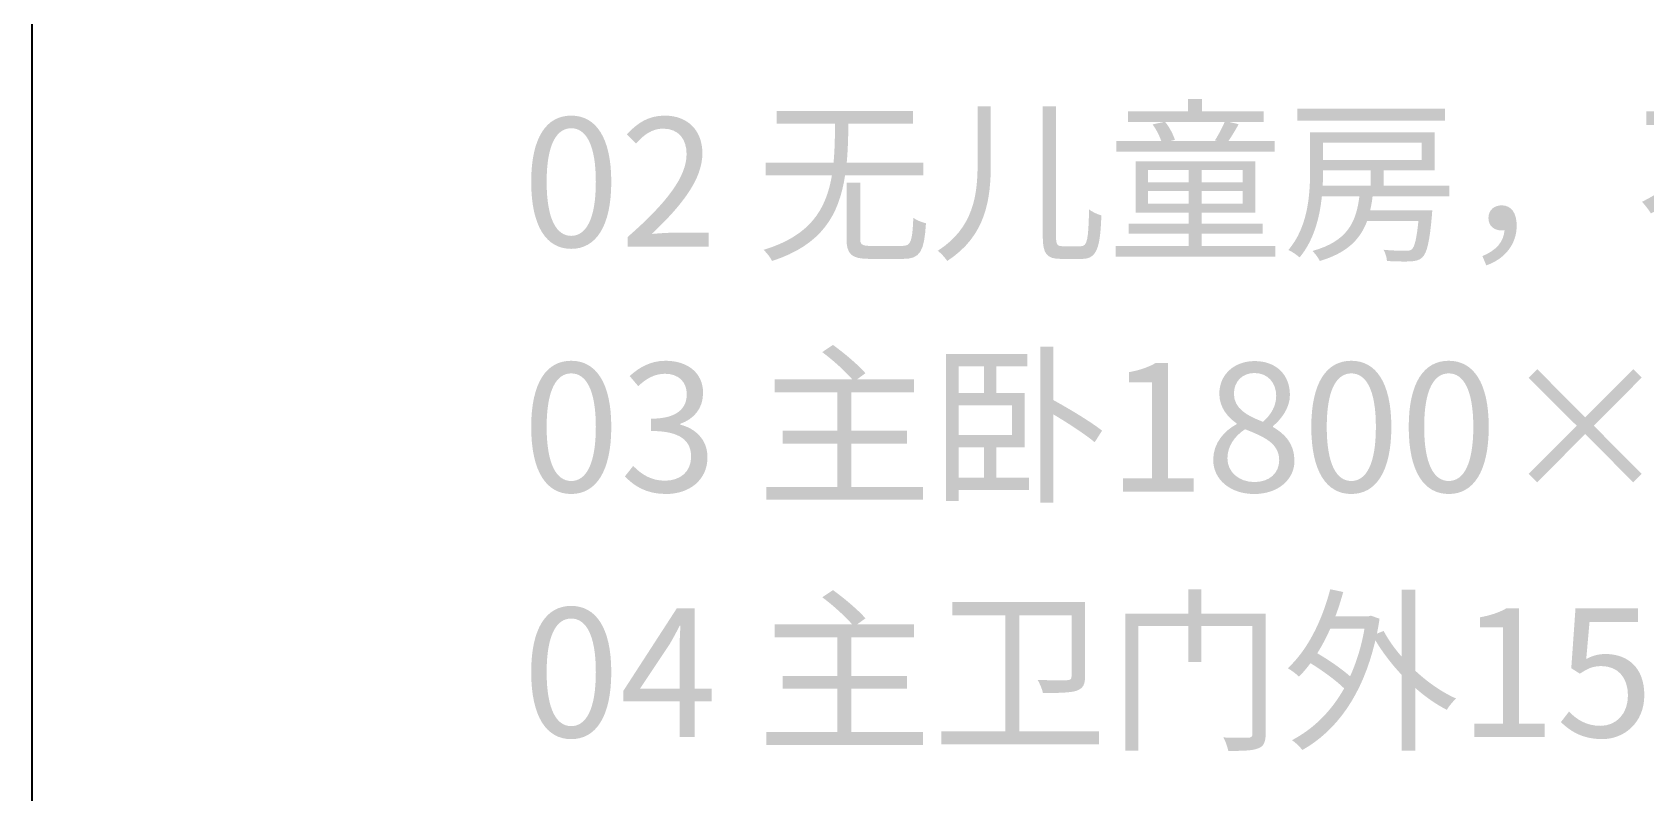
# Model space of a CAD drawing. Header units: millimetres. Extents: x -4600 to 229000, y -4300 to 19460.
# Drawn here: x 57400 to 60033, y 13704 to 14945 of the extents above; entities that cross this region are included whole.
import ezdxf

# ---------------------------------------------------------------- set-up
doc = ezdxf.new("R2010")
doc.units = ezdxf.units.MM
doc.header["$LTSCALE"] = 100
doc.layers.add('A-NOTE', color=7, linetype='Continuous', lineweight=18)
doc.layers.add('A-SHEET', color=7, linetype='Continuous', lineweight=35)

# ---------------------------------------------------------------- blocks, each defined once
blk = doc.blocks.new('A02_SHEET')
at = {"layer": 'A-NOTE'}
h = blk.add_hatch(color=256, dxfattribs=at)
edge = h.paths.add_edge_path()
edge.add_spline(control_points=[(19228.5, 14794.4), (19234.2, 14786.4), (19240, 14775.5), (19242.6, 14767.2)], knot_values=[0, 0, 0, 0, 1, 1, 1, 1], degree=3, periodic=0)
edge.add_line((19242.6, 14767.2), (19169.2, 14767.2))
edge.add_line((19169.2, 14767.2), (19169.2, 14749.7))
edge.add_line((19169.2, 14749.7), (19427.6, 14749.7))
edge.add_line((19427.6, 14749.7), (19427.6, 14767.2))
edge.add_line((19427.6, 14767.2), (19352.3, 14767.2))
edge.add_spline(control_points=[(19352.3, 14767.2), (19357.4, 14774.9), (19363.5, 14784.7), (19368.9, 14794.7)], knot_values=[0, 0, 0, 0, 1, 1, 1, 1], degree=3, periodic=0)
edge.add_line((19368.9, 14794.7), (19354.3, 14798.1))
edge.add_line((19354.3, 14798.1), (19409.6, 14798.1))
edge.add_line((19409.6, 14798.1), (19409.6, 14815.9))
edge.add_line((19409.6, 14815.9), (19309, 14815.9))
edge.add_line((19309, 14815.9), (19309, 14835.7))
edge.add_line((19309, 14835.7), (19286.4, 14835.7))
edge.add_line((19286.4, 14835.7), (19286.4, 14815.9))
edge.add_line((19286.4, 14815.9), (19188.1, 14815.9))
edge.add_line((19188.1, 14815.9), (19188.1, 14798.1))
edge.add_line((19188.1, 14798.1), (19246, 14798.1))
edge.add_line((19246, 14798.1), (19228.5, 14794.4))
edge = h.paths.add_edge_path(flags=0)
edge.add_spline(control_points=[(19346, 14798.1), (19342.3, 14789), (19335.4, 14776.4), (19330.2, 14768.3)], knot_values=[0, 0, 0, 0, 1, 1, 1, 1], degree=3, periodic=0)
edge.add_line((19330.2, 14768.3), (19334.8, 14767.2))
edge.add_line((19334.8, 14767.2), (19256.9, 14767.2))
edge.add_line((19256.9, 14767.2), (19264.9, 14769.2))
edge.add_spline(control_points=[(19264.9, 14769.2), (19262.3, 14777.5), (19256.3, 14789.5), (19249.1, 14798.1)], knot_values=[0, 0, 0, 0, 1, 1, 1, 1], degree=3, periodic=0)
edge.add_line((19249.1, 14798.1), (19346, 14798.1))
h = blk.add_hatch(color=256, dxfattribs=at)
edge = h.paths.add_edge_path()
edge.add_spline(control_points=[(18279.6, 14591.3), (18319.5, 14591.3), (18345, 14627.4), (18345, 14700.7), (18345, 14773.5), (18319.5, 14808.7), (18279.6, 14808.7), (18239.5, 14808.7), (18214.3, 14773.5), (18214.3, 14700.7), (18214.3, 14627.4), (18239.5, 14591.3), (18279.6, 14591.3)], knot_values=[0, 0, 0, 0, 1, 1, 1, 2, 2, 2, 3, 3, 3, 4, 4, 4, 4], degree=3, periodic=0)
edge = h.paths.add_edge_path(flags=0)
edge.add_spline(control_points=[(18279.6, 14612.5), (18255.9, 14612.5), (18239.5, 14639.1), (18239.5, 14700.7), (18239.5, 14762), (18255.9, 14788.1), (18279.6, 14788.1), (18303.4, 14788.1), (18319.8, 14762), (18319.8, 14700.7), (18319.8, 14639.1), (18303.4, 14612.5), (18279.6, 14612.5)], knot_values=[0, 0, 0, 0, 1, 1, 1, 2, 2, 2, 3, 3, 3, 4, 4, 4, 4], degree=3, periodic=0)
h = blk.add_hatch(color=256, dxfattribs=at)
edge = h.paths.add_edge_path()
edge.add_line((18371.6, 14595), (18503.7, 14595))
edge.add_line((18503.7, 14595), (18503.7, 14617.6))
edge.add_line((18503.7, 14617.6), (18445.5, 14617.6))
edge.add_spline(control_points=[(18445.5, 14617.6), (18434.9, 14617.6), (18422, 14616.5), (18411.1, 14615.6)], knot_values=[0, 0, 0, 0, 1, 1, 1, 1], degree=3, periodic=0)
edge.add_spline(control_points=[(18411.1, 14615.6), (18460.4, 14662.3), (18493.7, 14705), (18493.7, 14747.1), (18493.7, 14784.4), (18469.9, 14808.7), (18432.3, 14808.7), (18405.7, 14808.7), (18387.4, 14796.7), (18370.5, 14778.1)], knot_values=[0, 0, 0, 0, 1, 1, 1, 2, 2, 2, 3, 3, 3, 3], degree=3, periodic=0)
edge.add_line((18370.5, 14778.1), (18385.6, 14763.2))
edge.add_spline(control_points=[(18385.6, 14763.2), (18397.4, 14777.2), (18412, 14787.5), (18429.2, 14787.5), (18455.3, 14787.5), (18467.9, 14770), (18467.9, 14746), (18467.9, 14709.9), (18437.5, 14668.1), (18371.6, 14610.5)], knot_values=[0, 0, 0, 0, 1, 1, 1, 2, 2, 2, 3, 3, 3, 3], degree=3, periodic=0)
edge.add_line((18371.6, 14610.5), (18371.6, 14595))
h = blk.add_hatch(color=256, dxfattribs=at)
edge = h.paths.add_edge_path()
edge.add_line((18614.8, 14816.5), (18614.8, 14795.8))
edge.add_line((18614.8, 14795.8), (18710.2, 14795.8))
edge.add_spline(control_points=[(18710.2, 14795.8), (18710, 14773.2), (18709.7, 14751.7), (18707.7, 14731.7)], knot_values=[0, 0, 0, 0, 1, 1, 1, 1], degree=3, periodic=0)
edge.add_line((18707.7, 14731.7), (18597.1, 14731.7))
edge.add_line((18597.1, 14731.7), (18597.1, 14711.3))
edge.add_line((18597.1, 14711.3), (18705.1, 14711.3))
edge.add_spline(control_points=[(18705.1, 14711.3), (18695.6, 14655.5), (18669.8, 14612.8), (18593.6, 14589.6)], knot_values=[0, 0, 0, 0, 1, 1, 1, 1], degree=3, periodic=0)
edge.add_spline(control_points=[(18593.6, 14589.6), (18598.5, 14585), (18604.8, 14577.2), (18607.4, 14571.5)], knot_values=[0, 0, 0, 0, 1, 1, 1, 1], degree=3, periodic=0)
edge.add_spline(control_points=[(18607.4, 14571.5), (18689.6, 14598.2), (18716.8, 14647.4), (18726.6, 14711.3)], knot_values=[0, 0, 0, 0, 1, 1, 1, 1], degree=3, periodic=0)
edge.add_line((18726.6, 14711.3), (18854.1, 14711.3))
edge.add_line((18854.1, 14711.3), (18854.1, 14731.7))
edge.add_line((18854.1, 14731.7), (18729.2, 14731.7))
edge.add_spline(control_points=[(18729.2, 14731.7), (18731.2, 14752), (18731.7, 14773.2), (18732, 14795.8)], knot_values=[0, 0, 0, 0, 1, 1, 1, 1], degree=3, periodic=0)
edge.add_line((18732, 14795.8), (18837.7, 14795.8))
edge.add_line((18837.7, 14795.8), (18837.7, 14816.5))
edge.add_line((18837.7, 14816.5), (18614.8, 14816.5))
edge = h.paths.add_edge_path(flags=0)
edge.add_line((18728.9, 14699.3), (18728.9, 14608.2))
edge.add_spline(control_points=[(18728.9, 14608.2), (18728.9, 14582.4), (18736.9, 14574.9), (18767, 14574.9), (18773.3, 14574.9), (18814.5, 14574.9), (18821.1, 14574.9), (18849.2, 14574.9), (18855.8, 14587), (18858.6, 14633.1)], knot_values=[0, 0, 0, 0, 1, 1, 1, 2, 2, 2, 3, 3, 3, 3], degree=3, periodic=0)
edge.add_spline(control_points=[(18858.6, 14633.1), (18852.6, 14634.5), (18842.9, 14638), (18838, 14642)], knot_values=[0, 0, 0, 0, 1, 1, 1, 1], degree=3, periodic=0)
edge.add_spline(control_points=[(18838, 14642), (18836.3, 14602.7), (18834, 14596.1), (18819.7, 14596.1), (18810.5, 14596.1), (18775.9, 14596.1), (18769, 14596.1), (18754.1, 14596.1), (18751.2, 14598.2), (18751.2, 14607.9)], knot_values=[0, 0, 0, 0, 1, 1, 1, 2, 2, 2, 3, 3, 3, 3], degree=3, periodic=0)
edge.add_line((18751.2, 14607.9), (18751.2, 14699.3))
edge.add_line((18751.2, 14699.3), (18728.9, 14699.3))
h = blk.add_hatch(color=256, dxfattribs=at)
edge = h.paths.add_edge_path()
edge.add_line((18942.9, 14823.6), (18942.9, 14730.8))
edge.add_spline(control_points=[(18942.9, 14730.8), (18942.9, 14679.2), (18936.3, 14625.7), (18877.8, 14588.1)], knot_values=[0, 0, 0, 0, 1, 1, 1, 1], degree=3, periodic=0)
edge.add_spline(control_points=[(18877.8, 14588.1), (18883, 14584.4), (18890.2, 14576.4), (18893.3, 14571.5)], knot_values=[0, 0, 0, 0, 1, 1, 1, 1], degree=3, periodic=0)
edge.add_spline(control_points=[(18893.3, 14571.5), (18956.9, 14612.8), (18964.4, 14672.4), (18964.4, 14730.5)], knot_values=[0, 0, 0, 0, 1, 1, 1, 1], degree=3, periodic=0)
edge.add_line((18964.4, 14730.5), (18964.4, 14823.6))
edge.add_line((18964.4, 14823.6), (18942.9, 14823.6))
h = blk.add_hatch(color=256, dxfattribs=at)
edge = h.paths.add_edge_path()
edge.add_line((19049.2, 14823.9), (19049.2, 14611.6))
edge.add_spline(control_points=[(19049.2, 14611.6), (19049.2, 14583), (19055.8, 14574.9), (19079.2, 14574.9), (19084.1, 14574.9), (19108.5, 14574.9), (19113.1, 14574.9), (19137.7, 14574.9), (19142.9, 14593), (19144.9, 14646)], knot_values=[0, 0, 0, 0, 1, 1, 1, 2, 2, 2, 3, 3, 3, 3], degree=3, periodic=0)
edge.add_spline(control_points=[(19144.9, 14646), (19139.1, 14647.4), (19130.2, 14651.4), (19124.8, 14655.7)], knot_values=[0, 0, 0, 0, 1, 1, 1, 1], degree=3, periodic=0)
edge.add_spline(control_points=[(19124.8, 14655.7), (19123.7, 14608.2), (19122.2, 14595.6), (19111.6, 14595.6), (19106.5, 14595.6), (19086.4, 14595.6), (19081.8, 14595.6), (19072.7, 14595.6), (19070.9, 14598.2), (19070.9, 14611.3)], knot_values=[0, 0, 0, 0, 1, 1, 1, 2, 2, 2, 3, 3, 3, 3], degree=3, periodic=0)
edge.add_line((19070.9, 14611.3), (19070.9, 14823.9))
edge.add_line((19070.9, 14823.9), (19049.2, 14823.9))
for points in [[(19464.9, 14820.2), (19464.9, 14800.7), (19705.5, 14800.7), (19705.5, 14820.2), (19464.9, 14820.2)], [(20012.9, 14210.5), (20026.7, 14224.2), (19948.5, 14302.7), (20026.7, 14381.2), (20012.9, 14395), (19934.4, 14316.5), (19856.2, 14395), (19842.2, 14380.9), (19920.7, 14302.7), (19842.2, 14224.2), (19856.2, 14210.5), (19934.4, 14289), (20012.9, 14210.5)]]:
    blk.add_hatch(color=256, dxfattribs=at).paths.add_polyline_path(points)
h = blk.add_hatch(color=256, dxfattribs=at)
edge = h.paths.add_edge_path()
edge.add_line((20034.4, 14815.6), (20034.4, 14793.5))
edge.add_line((20034.4, 14793.5), (20161.9, 14793.5))
edge.add_spline(control_points=[(20161.9, 14793.5), (20133.5, 14744.5), (20084.3, 14696.1), (20027.3, 14668.1)], knot_values=[0, 0, 0, 0, 1, 1, 1, 1], degree=3, periodic=0)
edge.add_spline(control_points=[(20027.3, 14668.1), (20031.8, 14663.2), (20038.4, 14654.6), (20041.9, 14649.1)], knot_values=[0, 0, 0, 0, 1, 1, 1, 1], degree=3, periodic=0)
edge.add_spline(control_points=[(20041.9, 14649.1), (20081.7, 14670.1), (20117.2, 14699.6), (20146.2, 14732.8)], knot_values=[0, 0, 0, 0, 1, 1, 1, 1], degree=3, periodic=0)
edge.add_line((20146.2, 14732.8), (20146.2, 14572.7))
edge.add_line((20146.2, 14572.7), (20169.4, 14572.7))
edge.add_line((20169.4, 14572.7), (20169.4, 14762.3))
edge.add_spline(control_points=[(20169.4, 14762.3), (20176.8, 14772.3), (20183.4, 14782.9), (20189.4, 14793.5)], knot_values=[0, 0, 0, 0, 1, 1, 1, 1], degree=3, periodic=0)
edge.add_line((20189.4, 14793.5), (20281.4, 14793.5))
edge.add_line((20281.4, 14793.5), (20281.4, 14815.6))
edge.add_line((20281.4, 14815.6), (20034.4, 14815.6))
edge = h.paths.add_edge_path(flags=0)
edge.add_spline(control_points=[(20174.8, 14731.9), (20208.9, 14709), (20251.9, 14675.2), (20272.2, 14653.2)], knot_values=[0, 0, 0, 0, 1, 1, 1, 1], degree=3, periodic=0)
edge.add_line((20272.2, 14653.2), (20289.7, 14669.8))
edge.add_spline(control_points=[(20289.7, 14669.8), (20268.2, 14691.8), (20224.7, 14723.9), (20190.8, 14745.7)], knot_values=[0, 0, 0, 0, 1, 1, 1, 1], degree=3, periodic=0)
edge.add_line((20190.8, 14745.7), (20174.8, 14731.9))
h = blk.add_hatch(color=256, dxfattribs=at)
edge = h.paths.add_edge_path()
edge.add_line((19485.5, 14781.2), (19485.5, 14717.3))
edge.add_spline(control_points=[(19485.5, 14717.3), (19485.5, 14678.7), (19481.8, 14626.5), (19450, 14589.3)], knot_values=[0, 0, 0, 0, 1, 1, 1, 1], degree=3, periodic=0)
edge.add_spline(control_points=[(19450, 14589.3), (19455.4, 14587.3), (19464.6, 14581), (19468.3, 14577.2)], knot_values=[0, 0, 0, 0, 1, 1, 1, 1], degree=3, periodic=0)
edge.add_spline(control_points=[(19468.3, 14577.2), (19491.5, 14605), (19501.3, 14642.6), (19504.7, 14676.9)], knot_values=[0, 0, 0, 0, 1, 1, 1, 1], degree=3, periodic=0)
edge.add_line((19504.7, 14676.9), (19566, 14676.9))
edge.add_spline(control_points=[(19566, 14676.9), (19560.6, 14634.2), (19546.2, 14603.6), (19489.2, 14587.8)], knot_values=[0, 0, 0, 0, 1, 1, 1, 1], degree=3, periodic=0)
edge.add_spline(control_points=[(19489.2, 14587.8), (19493.5, 14584.1), (19499.2, 14576.4), (19501.3, 14571.5)], knot_values=[0, 0, 0, 0, 1, 1, 1, 1], degree=3, periodic=0)
edge.add_spline(control_points=[(19501.3, 14571.5), (19545.9, 14584.7), (19567.4, 14606.7), (19578.6, 14636.8)], knot_values=[0, 0, 0, 0, 1, 1, 1, 1], degree=3, periodic=0)
edge.add_line((19578.6, 14636.8), (19662.3, 14636.8))
edge.add_spline(control_points=[(19662.3, 14636.8), (19659.4, 14607.3), (19656, 14594.7), (19651.7, 14590.7)], knot_values=[0, 0, 0, 0, 1, 1, 1, 1], degree=3, periodic=0)
edge.add_spline(control_points=[(19651.7, 14590.7), (19649.1, 14588.4), (19646.2, 14588.1), (19641.1, 14588.1), (19635.6, 14588.1), (19620.7, 14588.4), (19605.3, 14589.8)], knot_values=[0, 0, 0, 0, 1, 1, 1, 2, 2, 2, 2], degree=3, periodic=0)
edge.add_spline(control_points=[(19605.3, 14589.8), (19608.4, 14584.7), (19610.7, 14577), (19611, 14571.5)], knot_values=[0, 0, 0, 0, 1, 1, 1, 1], degree=3, periodic=0)
edge.add_spline(control_points=[(19611, 14571.5), (19627, 14570.6), (19642.5, 14570.4), (19649.9, 14570.9), (19658.3, 14571.5), (19664, 14572.9), (19669.1, 14577.8)], knot_values=[0, 0, 0, 0, 1, 1, 1, 2, 2, 2, 2], degree=3, periodic=0)
edge.add_spline(control_points=[(19669.1, 14577.8), (19676.3, 14585.3), (19680.6, 14603), (19684.3, 14645.4)], knot_values=[0, 0, 0, 0, 1, 1, 1, 1], degree=3, periodic=0)
edge.add_spline(control_points=[(19684.3, 14645.4), (19684.6, 14648), (19684.9, 14654), (19684.9, 14654)], knot_values=[0, 0, 0, 0, 1, 1, 1, 1], degree=3, periodic=0)
edge.add_line((19684.9, 14654), (19583.5, 14654))
edge.add_spline(control_points=[(19583.5, 14654), (19585.2, 14661.2), (19586.6, 14668.9), (19587.5, 14676.9)], knot_values=[0, 0, 0, 0, 1, 1, 1, 1], degree=3, periodic=0)
edge.add_line((19587.5, 14676.9), (19713, 14676.9))
edge.add_line((19713, 14676.9), (19713, 14694.4))
edge.add_line((19713, 14694.4), (19605.8, 14694.4))
edge.add_line((19605.8, 14694.4), (19605.8, 14719.6))
edge.add_line((19605.8, 14719.6), (19688.9, 14719.6))
edge.add_line((19688.9, 14719.6), (19688.9, 14781.2))
edge.add_line((19688.9, 14781.2), (19485.5, 14781.2))
h.paths.add_polyline_path([(19506.7, 14764.6), (19667.7, 14764.6), (19667.7, 14736.2), (19506.7, 14736.2), (19506.7, 14764.6)], flags=0)
edge = h.paths.add_edge_path(flags=0)
edge.add_line((19506.7, 14719.6), (19584.6, 14719.6))
edge.add_line((19584.6, 14719.6), (19584.6, 14694.4))
edge.add_line((19584.6, 14694.4), (19506.1, 14694.4))
edge.add_spline(control_points=[(19506.1, 14694.4), (19506.4, 14702.4), (19506.7, 14709.9), (19506.7, 14717)], knot_values=[0, 0, 0, 0, 1, 1, 1, 1], degree=3, periodic=0)
edge.add_line((19506.7, 14717), (19506.7, 14719.6))
h = blk.add_hatch(color=256, dxfattribs=at)
h.paths.add_polyline_path([(19200.7, 14734.2), (19200.7, 14650.6), (19287.2, 14650.6), (19287.2, 14632.2), (19189.3, 14632.2), (19189.3, 14615.9), (19287.2, 14615.9), (19287.2, 14596.1), (19168.3, 14596.1), (19168.3, 14578.7), (19428.8, 14578.7), (19428.8, 14596.1), (19308.4, 14596.1), (19308.4, 14615.9), (19407.9, 14615.9), (19407.9, 14632.2), (19308.4, 14632.2), (19308.4, 14650.6), (19396.4, 14650.6), (19396.4, 14734.2), (19200.7, 14734.2)])
h.paths.add_polyline_path([(19308.4, 14685.8), (19375.5, 14685.8), (19375.5, 14665.2), (19308.4, 14665.2), (19308.4, 14685.8)], flags=0)
h.paths.add_polyline_path([(19221.1, 14685.8), (19287.2, 14685.8), (19287.2, 14665.2), (19221.1, 14665.2), (19221.1, 14685.8)], flags=0)
h.paths.add_polyline_path([(19308.4, 14719.9), (19375.5, 14719.9), (19375.5, 14699.6), (19308.4, 14699.6), (19308.4, 14719.9)], flags=0)
h.paths.add_polyline_path([(19221.1, 14719.9), (19287.2, 14719.9), (19287.2, 14699.6), (19221.1, 14699.6), (19221.1, 14719.9)], flags=0)
h = blk.add_hatch(color=256, dxfattribs=at)
edge = h.paths.add_edge_path()
edge.add_spline(control_points=[(19773.1, 14564.3), (19803.2, 14574.9), (19822.7, 14598.4), (19822.7, 14629.4), (19822.7, 14649.4), (19814.1, 14662.3), (19798.3, 14662.3), (19786.6, 14662.3), (19776.6, 14655.2), (19776.6, 14641.7), (19776.6, 14628.2), (19786.3, 14621.4), (19798.1, 14621.4)], knot_values=[0, 0, 0, 0, 1, 1, 1, 2, 2, 2, 3, 3, 3, 4, 4, 4, 4], degree=3, periodic=0)
edge.add_line((19798.1, 14621.4), (19802.9, 14621.9))
edge.add_spline(control_points=[(19802.9, 14621.9), (19801.5, 14602.2), (19788.9, 14588.7), (19766.8, 14579.5)], knot_values=[0, 0, 0, 0, 1, 1, 1, 1], degree=3, periodic=0)
edge.add_line((19766.8, 14579.5), (19773.1, 14564.3))
h = blk.add_hatch(color=256, dxfattribs=at)
edge = h.paths.add_edge_path()
edge.add_spline(control_points=[(18689.3, 14422.8), (18706.8, 14409.9), (18726.9, 14391.5), (18738.3, 14378.4)], knot_values=[0, 0, 0, 0, 1, 1, 1, 1], degree=3, periodic=0)
edge.add_line((18738.3, 14378.4), (18611.7, 14378.4))
edge.add_line((18611.7, 14378.4), (18611.7, 14357.4))
edge.add_line((18611.7, 14357.4), (18713.7, 14357.4))
edge.add_line((18713.7, 14357.4), (18713.7, 14294.4))
edge.add_line((18713.7, 14294.4), (18624.9, 14294.4))
edge.add_line((18624.9, 14294.4), (18624.9, 14273.5))
edge.add_line((18624.9, 14273.5), (18713.7, 14273.5))
edge.add_line((18713.7, 14273.5), (18713.7, 14202.7))
edge.add_line((18713.7, 14202.7), (18598.2, 14202.7))
edge.add_line((18598.2, 14202.7), (18598.2, 14181.8))
edge.add_line((18598.2, 14181.8), (18853.8, 14181.8))
edge.add_line((18853.8, 14181.8), (18853.8, 14202.7))
edge.add_line((18853.8, 14202.7), (18736.9, 14202.7))
edge.add_line((18736.9, 14202.7), (18736.9, 14273.5))
edge.add_line((18736.9, 14273.5), (18827.4, 14273.5))
edge.add_line((18827.4, 14273.5), (18827.4, 14294.4))
edge.add_line((18827.4, 14294.4), (18736.9, 14294.4))
edge.add_line((18736.9, 14294.4), (18736.9, 14357.4))
edge.add_line((18736.9, 14357.4), (18839.2, 14357.4))
edge.add_line((18839.2, 14357.4), (18839.2, 14378.4))
edge.add_line((18839.2, 14378.4), (18746.1, 14378.4))
edge.add_line((18746.1, 14378.4), (18759.8, 14388.4))
edge.add_spline(control_points=[(18759.8, 14388.4), (18748.3, 14401.8), (18725.1, 14421.3), (18706.8, 14434.5)], knot_values=[0, 0, 0, 0, 1, 1, 1, 1], degree=3, periodic=0)
edge.add_line((18706.8, 14434.5), (18689.3, 14422.8))
h = blk.add_hatch(color=256, dxfattribs=at)
edge = h.paths.add_edge_path()
edge.add_line((19045.4, 14431.6), (19045.4, 14177.2))
edge.add_line((19045.4, 14177.2), (19066.6, 14177.2))
edge.add_line((19066.6, 14177.2), (19066.6, 14321.1))
edge.add_spline(control_points=[(19066.6, 14321.1), (19091.9, 14306.2), (19119.1, 14288.1), (19134, 14275.8)], knot_values=[0, 0, 0, 0, 1, 1, 1, 1], degree=3, periodic=0)
edge.add_line((19134, 14275.8), (19146, 14294.7))
edge.add_spline(control_points=[(19146, 14294.7), (19128.5, 14308.5), (19094.1, 14329.4), (19066.6, 14344.5)], knot_values=[0, 0, 0, 0, 1, 1, 1, 1], degree=3, periodic=0)
edge.add_line((19066.6, 14344.5), (19066.6, 14431.6))
edge.add_line((19066.6, 14431.6), (19045.4, 14431.6))
h = blk.add_hatch(color=256, dxfattribs=at)
edge = h.paths.add_edge_path()
edge.add_spline(control_points=[(18279.6, 14191.3), (18319.5, 14191.3), (18345, 14227.4), (18345, 14300.7), (18345, 14373.5), (18319.5, 14408.7), (18279.6, 14408.7), (18239.5, 14408.7), (18214.3, 14373.5), (18214.3, 14300.7), (18214.3, 14227.4), (18239.5, 14191.3), (18279.6, 14191.3)], knot_values=[0, 0, 0, 0, 1, 1, 1, 2, 2, 2, 3, 3, 3, 4, 4, 4, 4], degree=3, periodic=0)
edge = h.paths.add_edge_path(flags=0)
edge.add_spline(control_points=[(18279.6, 14212.5), (18255.9, 14212.5), (18239.5, 14239.1), (18239.5, 14300.7), (18239.5, 14362), (18255.9, 14388.1), (18279.6, 14388.1), (18303.4, 14388.1), (18319.8, 14362), (18319.8, 14300.7), (18319.8, 14239.1), (18303.4, 14212.5), (18279.6, 14212.5)], knot_values=[0, 0, 0, 0, 1, 1, 1, 2, 2, 2, 3, 3, 3, 4, 4, 4, 4], degree=3, periodic=0)
h = blk.add_hatch(color=256, dxfattribs=at)
edge = h.paths.add_edge_path()
edge.add_spline(control_points=[(18434.4, 14191.3), (18471.9, 14191.3), (18502, 14213.6), (18502, 14251.2), (18502, 14280.1), (18482.2, 14298.4), (18457.6, 14304.4)], knot_values=[0, 0, 0, 0, 1, 1, 1, 2, 2, 2, 2], degree=3, periodic=0)
edge.add_line((18457.6, 14304.4), (18457.6, 14305.9))
edge.add_spline(control_points=[(18457.6, 14305.9), (18479.9, 14313.6), (18494.8, 14330.8), (18494.8, 14356.3), (18494.8, 14389.5), (18469, 14408.7), (18433.5, 14408.7), (18409.4, 14408.7), (18390.8, 14398.1), (18375, 14383.8)], knot_values=[0, 0, 0, 0, 1, 1, 1, 2, 2, 2, 3, 3, 3, 3], degree=3, periodic=0)
edge.add_line((18375, 14383.8), (18389.1, 14367.2))
edge.add_spline(control_points=[(18389.1, 14367.2), (18401.1, 14379.2), (18415.7, 14387.5), (18432.6, 14387.5), (18454.7, 14387.5), (18468.2, 14374.3), (18468.2, 14354.3), (18468.2, 14331.7), (18453.5, 14314.2), (18410, 14314.2)], knot_values=[0, 0, 0, 0, 1, 1, 1, 2, 2, 2, 3, 3, 3, 3], degree=3, periodic=0)
edge.add_line((18410, 14314.2), (18410, 14294.1))
edge.add_spline(control_points=[(18410, 14294.1), (18458.7, 14294.1), (18475.3, 14277.5), (18475.3, 14252), (18475.3, 14227.9), (18457.8, 14213), (18432.6, 14213), (18408.9, 14213), (18393.1, 14224.5), (18380.8, 14237.1)], knot_values=[0, 0, 0, 0, 1, 1, 1, 2, 2, 2, 3, 3, 3, 3], degree=3, periodic=0)
edge.add_line((18380.8, 14237.1), (18367.3, 14220.2))
edge.add_spline(control_points=[(18367.3, 14220.2), (18381.1, 14205), (18401.7, 14191.3), (18434.4, 14191.3)], knot_values=[0, 0, 0, 0, 1, 1, 1, 1], degree=3, periodic=0)
h = blk.add_hatch(color=256, dxfattribs=at)
h.paths.add_polyline_path([(18891.3, 14419.9), (18891.3, 14179.8), (18911.9, 14179.8), (18911.9, 14197.9), (19026.5, 14197.9), (19026.5, 14217.9), (18973.5, 14217.9), (18973.5, 14267.5), (19019.9, 14267.5), (19019.9, 14356), (18973.5, 14356), (18973.5, 14399.8), (19024, 14399.8), (19024, 14419.9), (18891.3, 14419.9)])
h.paths.add_polyline_path([(18911.9, 14336), (18999, 14336), (18999, 14287.3), (18911.9, 14287.3), (18911.9, 14336)], flags=0)
h.paths.add_polyline_path([(18911.9, 14267.5), (18953.2, 14267.5), (18953.2, 14217.9), (18911.9, 14217.9), (18911.9, 14267.5)], flags=0)
h.paths.add_polyline_path([(18911.9, 14356), (18911.9, 14399.8), (18953.2, 14399.8), (18953.2, 14356), (18911.9, 14356)], flags=0)
h = blk.add_hatch(color=256, dxfattribs=at)
edge = h.paths.add_edge_path()
edge.add_line((19180.4, 14195), (19295.6, 14195))
edge.add_line((19295.6, 14195), (19295.6, 14216.8))
edge.add_line((19295.6, 14216.8), (19253.4, 14216.8))
edge.add_line((19253.4, 14216.8), (19253.4, 14405))
edge.add_line((19253.4, 14405), (19233.4, 14405))
edge.add_spline(control_points=[(19233.4, 14405), (19221.9, 14398.4), (19208.5, 14393.5), (19189.8, 14390.1)], knot_values=[0, 0, 0, 0, 1, 1, 1, 1], degree=3, periodic=0)
edge.add_line((19189.8, 14390.1), (19189.8, 14373.5))
edge.add_line((19189.8, 14373.5), (19227.4, 14373.5))
edge.add_line((19227.4, 14373.5), (19227.4, 14216.8))
edge.add_line((19227.4, 14216.8), (19180.4, 14216.8))
edge.add_line((19180.4, 14216.8), (19180.4, 14195))
h = blk.add_hatch(color=256, dxfattribs=at)
edge = h.paths.add_edge_path()
edge.add_spline(control_points=[(19394.4, 14191.3), (19433.6, 14191.3), (19460, 14215.1), (19460, 14245.4), (19460, 14274.4), (19443.1, 14290.1), (19424.8, 14300.7)], knot_values=[0, 0, 0, 0, 1, 1, 1, 2, 2, 2, 2], degree=3, periodic=0)
edge.add_line((19424.8, 14300.7), (19424.8, 14302.1))
edge.add_spline(control_points=[(19424.8, 14302.1), (19437.1, 14311.9), (19452.6, 14330.8), (19452.6, 14352.9), (19452.6, 14385.2), (19430.8, 14408.2), (19395, 14408.2), (19362.3, 14408.2), (19337.4, 14386.7), (19337.4, 14354.9), (19337.4, 14332.8), (19350.6, 14317), (19365.7, 14306.4)], knot_values=[0, 0, 0, 0, 1, 1, 1, 2, 2, 2, 3, 3, 3, 4, 4, 4, 4], degree=3, periodic=0)
edge.add_line((19365.7, 14306.4), (19365.7, 14305.3))
edge.add_spline(control_points=[(19365.7, 14305.3), (19346.5, 14295), (19327.4, 14275.2), (19327.4, 14247.1), (19327.4, 14214.8), (19355.4, 14191.3), (19394.4, 14191.3)], knot_values=[0, 0, 0, 0, 1, 1, 1, 2, 2, 2, 2], degree=3, periodic=0)
edge = h.paths.add_edge_path(flags=0)
edge.add_spline(control_points=[(19394.7, 14210.8), (19369.5, 14210.8), (19350.6, 14227.1), (19350.6, 14249.4), (19350.6, 14269.5), (19362.6, 14286.1), (19379.5, 14297)], knot_values=[0, 0, 0, 0, 1, 1, 1, 2, 2, 2, 2], degree=3, periodic=0)
edge.add_spline(control_points=[(19379.5, 14297), (19409.3, 14285), (19435.1, 14274.6), (19435.1, 14246.3), (19435.1, 14225.4), (19419, 14210.8), (19394.7, 14210.8)], knot_values=[0, 0, 0, 0, 1, 1, 1, 2, 2, 2, 2], degree=3, periodic=0)
edge = h.paths.add_edge_path(flags=0)
edge.add_spline(control_points=[(19408.7, 14309), (19383.8, 14318.8), (19361.2, 14329.9), (19361.2, 14354.9), (19361.2, 14375.2), (19375.2, 14388.7), (19394.7, 14388.7), (19417, 14388.7), (19430.2, 14372.3), (19430.2, 14351.4), (19430.2, 14336), (19422.8, 14321.6), (19408.7, 14309)], knot_values=[0, 0, 0, 0, 1, 1, 1, 2, 2, 2, 3, 3, 3, 4, 4, 4, 4], degree=3, periodic=0)
h = blk.add_hatch(color=256, dxfattribs=at)
edge = h.paths.add_edge_path()
edge.add_spline(control_points=[(19552.8, 14191.3), (19592.6, 14191.3), (19618.1, 14227.4), (19618.1, 14300.7), (19618.1, 14373.5), (19592.6, 14408.7), (19552.8, 14408.7), (19512.7, 14408.7), (19487.5, 14373.5), (19487.5, 14300.7), (19487.5, 14227.4), (19512.7, 14191.3), (19552.8, 14191.3)], knot_values=[0, 0, 0, 0, 1, 1, 1, 2, 2, 2, 3, 3, 3, 4, 4, 4, 4], degree=3, periodic=0)
edge = h.paths.add_edge_path(flags=0)
edge.add_spline(control_points=[(19552.8, 14212.5), (19529, 14212.5), (19512.7, 14239.1), (19512.7, 14300.7), (19512.7, 14362), (19529, 14388.1), (19552.8, 14388.1), (19576.6, 14388.1), (19592.9, 14362), (19592.9, 14300.7), (19592.9, 14239.1), (19576.6, 14212.5), (19552.8, 14212.5)], knot_values=[0, 0, 0, 0, 1, 1, 1, 2, 2, 2, 3, 3, 3, 4, 4, 4, 4], degree=3, periodic=0)
h = blk.add_hatch(color=256, dxfattribs=at)
edge = h.paths.add_edge_path()
edge.add_spline(control_points=[(19711.8, 14191.3), (19751.7, 14191.3), (19777.1, 14227.4), (19777.1, 14300.7), (19777.1, 14373.5), (19751.7, 14408.7), (19711.8, 14408.7), (19671.7, 14408.7), (19646.5, 14373.5), (19646.5, 14300.7), (19646.5, 14227.4), (19671.7, 14191.3), (19711.8, 14191.3)], knot_values=[0, 0, 0, 0, 1, 1, 1, 2, 2, 2, 3, 3, 3, 4, 4, 4, 4], degree=3, periodic=0)
edge = h.paths.add_edge_path(flags=0)
edge.add_spline(control_points=[(19711.8, 14212.5), (19688, 14212.5), (19671.7, 14239.1), (19671.7, 14300.7), (19671.7, 14362), (19688, 14388.1), (19711.8, 14388.1), (19735.6, 14388.1), (19751.9, 14362), (19751.9, 14300.7), (19751.9, 14239.1), (19735.6, 14212.5), (19711.8, 14212.5)], knot_values=[0, 0, 0, 0, 1, 1, 1, 2, 2, 2, 3, 3, 3, 4, 4, 4, 4], degree=3, periodic=0)
h = blk.add_hatch(color=256, dxfattribs=at)
edge = h.paths.add_edge_path()
edge.add_line((19286.7, 14035.9), (19286.7, 13996.1))
edge.add_line((19286.7, 13996.1), (19184.1, 13996.1))
edge.add_line((19184.1, 13996.1), (19184.1, 13772.4))
edge.add_line((19184.1, 13772.4), (19205.3, 13772.4))
edge.add_line((19205.3, 13772.4), (19205.3, 13975.8))
edge.add_line((19205.3, 13975.8), (19286.7, 13975.8))
edge.add_line((19286.7, 13975.8), (19286.7, 13917))
edge.add_line((19286.7, 13917), (19307.9, 13917))
edge.add_line((19307.9, 13917), (19307.9, 13975.8))
edge.add_line((19307.9, 13975.8), (19391.5, 13975.8))
edge.add_line((19391.5, 13975.8), (19391.5, 13800.2))
edge.add_spline(control_points=[(19391.5, 13800.2), (19391.5, 13795.3), (19389.8, 13793.9), (19384.7, 13793.6)], knot_values=[0, 0, 0, 0, 1, 1, 1, 1], degree=3, periodic=0)
edge.add_spline(control_points=[(19384.7, 13793.6), (19379.5, 13793.6), (19361.7, 13793.3), (19344, 13794.1)], knot_values=[0, 0, 0, 0, 1, 1, 1, 1], degree=3, periodic=0)
edge.add_spline(control_points=[(19344, 13794.1), (19347.4, 13788.1), (19350.8, 13778.1), (19352, 13772.1)], knot_values=[0, 0, 0, 0, 1, 1, 1, 1], degree=3, periodic=0)
edge.add_spline(control_points=[(19352, 13772.1), (19375.5, 13772.1), (19391.2, 13772.4), (19400.4, 13776.1)], knot_values=[0, 0, 0, 0, 1, 1, 1, 1], degree=3, periodic=0)
edge.add_spline(control_points=[(19400.4, 13776.1), (19409.6, 13779.5), (19413, 13786.1), (19413, 13799.9)], knot_values=[0, 0, 0, 0, 1, 1, 1, 1], degree=3, periodic=0)
edge.add_line((19413, 13799.9), (19413, 13996.1))
edge.add_line((19413, 13996.1), (19307.9, 13996.1))
edge.add_line((19307.9, 13996.1), (19307.9, 14035.9))
edge.add_line((19307.9, 14035.9), (19286.7, 14035.9))
h = blk.add_hatch(color=256, dxfattribs=at)
edge = h.paths.add_edge_path()
edge.add_line((19605.5, 13967.8), (19594.7, 13963.5))
edge.add_spline(control_points=[(19594.7, 13963.5), (19596.1, 13971.5), (19597.8, 13979.5), (19598.9, 13987.8)], knot_values=[0, 0, 0, 0, 1, 1, 1, 1], degree=3, periodic=0)
edge.add_line((19598.9, 13987.8), (19584.9, 13992.7))
edge.add_line((19584.9, 13992.7), (19580.9, 13991.8))
edge.add_line((19580.9, 13991.8), (19526.8, 13991.8))
edge.add_spline(control_points=[(19526.8, 13991.8), (19531.6, 14004.4), (19535.9, 14017.9), (19539.6, 14031.4)], knot_values=[0, 0, 0, 0, 1, 1, 1, 1], degree=3, periodic=0)
edge.add_line((19539.6, 14031.4), (19518.4, 14035.9))
edge.add_spline(control_points=[(19518.4, 14035.9), (19505, 13984.1), (19481.2, 13936.5), (19449.1, 13907)], knot_values=[0, 0, 0, 0, 1, 1, 1, 1], degree=3, periodic=0)
edge.add_spline(control_points=[(19449.1, 13907), (19454.6, 13903.9), (19463.7, 13897), (19467.4, 13893.3)], knot_values=[0, 0, 0, 0, 1, 1, 1, 1], degree=3, periodic=0)
edge.add_spline(control_points=[(19467.4, 13893.3), (19474, 13899.9), (19480.3, 13907.3), (19486.1, 13915.3)], knot_values=[0, 0, 0, 0, 1, 1, 1, 1], degree=3, periodic=0)
edge.add_spline(control_points=[(19486.1, 13915.3), (19506.1, 13903), (19527.9, 13887), (19541.1, 13874.1)], knot_values=[0, 0, 0, 0, 1, 1, 1, 1], degree=3, periodic=0)
edge.add_spline(control_points=[(19541.1, 13874.1), (19519.3, 13835.4), (19490.1, 13807.6), (19456, 13789.6)], knot_values=[0, 0, 0, 0, 1, 1, 1, 1], degree=3, periodic=0)
edge.add_spline(control_points=[(19456, 13789.6), (19461.1, 13786.4), (19469.2, 13778.4), (19472.9, 13773.5)], knot_values=[0, 0, 0, 0, 1, 1, 1, 1], degree=3, periodic=0)
edge.add_spline(control_points=[(19472.9, 13773.5), (19527.3, 13804.2), (19571.2, 13861.8), (19592.1, 13952.6)], knot_values=[0, 0, 0, 0, 1, 1, 1, 1], degree=3, periodic=0)
edge.add_spline(control_points=[(19592.1, 13952.6), (19603.8, 13932.8), (19618.7, 13913.6), (19635, 13896.1)], knot_values=[0, 0, 0, 0, 1, 1, 1, 1], degree=3, periodic=0)
edge.add_line((19635, 13896.1), (19635, 13772.7))
edge.add_line((19635, 13772.7), (19657.1, 13772.7))
edge.add_line((19657.1, 13772.7), (19657.1, 13874.9))
edge.add_spline(control_points=[(19657.1, 13874.9), (19673.7, 13860.3), (19691.2, 13848), (19708.7, 13839.1)], knot_values=[0, 0, 0, 0, 1, 1, 1, 1], degree=3, periodic=0)
edge.add_spline(control_points=[(19708.7, 13839.1), (19712.1, 13844.8), (19718.7, 13853.2), (19723.9, 13857.5)], knot_values=[0, 0, 0, 0, 1, 1, 1, 1], degree=3, periodic=0)
edge.add_spline(control_points=[(19723.9, 13857.5), (19700.9, 13867.8), (19677.7, 13883.8), (19657.1, 13903)], knot_values=[0, 0, 0, 0, 1, 1, 1, 1], degree=3, periodic=0)
edge.add_line((19657.1, 13903), (19657.1, 14035.4))
edge.add_line((19657.1, 14035.4), (19635, 14035.4))
edge.add_line((19635, 14035.4), (19635, 13925.9))
edge.add_spline(control_points=[(19635, 13925.9), (19623.3, 13939.1), (19613.3, 13953.4), (19605.5, 13967.8)], knot_values=[0, 0, 0, 0, 1, 1, 1, 1], degree=3, periodic=0)
edge = h.paths.add_edge_path(flags=0)
edge.add_line((19518.4, 13971.5), (19574.3, 13971.5))
edge.add_spline(control_points=[(19574.3, 13971.5), (19569.2, 13942.3), (19561.1, 13916.5), (19550.8, 13893.8)], knot_values=[0, 0, 0, 0, 1, 1, 1, 1], degree=3, periodic=0)
edge.add_spline(control_points=[(19550.8, 13893.8), (19537.1, 13905.9), (19516.2, 13920.5), (19497.2, 13931.4)], knot_values=[0, 0, 0, 0, 1, 1, 1, 1], degree=3, periodic=0)
edge.add_spline(control_points=[(19497.2, 13931.4), (19505, 13943.7), (19512.1, 13957.2), (19518.4, 13971.5)], knot_values=[0, 0, 0, 0, 1, 1, 1, 1], degree=3, periodic=0)
h = blk.add_hatch(color=256, dxfattribs=at)
edge = h.paths.add_edge_path()
edge.add_spline(control_points=[(18689.3, 14022.8), (18706.8, 14009.9), (18726.9, 13991.5), (18738.3, 13978.4)], knot_values=[0, 0, 0, 0, 1, 1, 1, 1], degree=3, periodic=0)
edge.add_line((18738.3, 13978.4), (18611.7, 13978.4))
edge.add_line((18611.7, 13978.4), (18611.7, 13957.4))
edge.add_line((18611.7, 13957.4), (18713.7, 13957.4))
edge.add_line((18713.7, 13957.4), (18713.7, 13894.4))
edge.add_line((18713.7, 13894.4), (18624.9, 13894.4))
edge.add_line((18624.9, 13894.4), (18624.9, 13873.5))
edge.add_line((18624.9, 13873.5), (18713.7, 13873.5))
edge.add_line((18713.7, 13873.5), (18713.7, 13802.7))
edge.add_line((18713.7, 13802.7), (18598.2, 13802.7))
edge.add_line((18598.2, 13802.7), (18598.2, 13781.8))
edge.add_line((18598.2, 13781.8), (18853.8, 13781.8))
edge.add_line((18853.8, 13781.8), (18853.8, 13802.7))
edge.add_line((18853.8, 13802.7), (18736.9, 13802.7))
edge.add_line((18736.9, 13802.7), (18736.9, 13873.5))
edge.add_line((18736.9, 13873.5), (18827.4, 13873.5))
edge.add_line((18827.4, 13873.5), (18827.4, 13894.4))
edge.add_line((18827.4, 13894.4), (18736.9, 13894.4))
edge.add_line((18736.9, 13894.4), (18736.9, 13957.4))
edge.add_line((18736.9, 13957.4), (18839.2, 13957.4))
edge.add_line((18839.2, 13957.4), (18839.2, 13978.4))
edge.add_line((18839.2, 13978.4), (18746.1, 13978.4))
edge.add_line((18746.1, 13978.4), (18759.8, 13988.4))
edge.add_spline(control_points=[(18759.8, 13988.4), (18748.3, 14001.8), (18725.1, 14021.3), (18706.8, 14034.5)], knot_values=[0, 0, 0, 0, 1, 1, 1, 1], degree=3, periodic=0)
edge.add_line((18706.8, 14034.5), (18689.3, 14022.8))
h = blk.add_hatch(color=256, dxfattribs=at)
edge = h.paths.add_edge_path()
edge.add_line((18901.6, 14015), (18901.6, 13993.3))
edge.add_line((18901.6, 13993.3), (18988.1, 13993.3))
edge.add_line((18988.1, 13993.3), (18988.1, 13804.2))
edge.add_line((18988.1, 13804.2), (18883.6, 13804.2))
edge.add_line((18883.6, 13804.2), (18883.6, 13782.7))
edge.add_line((18883.6, 13782.7), (19141.1, 13782.7))
edge.add_line((19141.1, 13782.7), (19141.1, 13804.2))
edge.add_line((19141.1, 13804.2), (19011.1, 13804.2))
edge.add_line((19011.1, 13804.2), (19011.1, 13993.3))
edge.add_line((19011.1, 13993.3), (19096.2, 13993.3))
edge.add_line((19096.2, 13993.3), (19096.2, 13893.8))
edge.add_spline(control_points=[(19096.2, 13893.8), (19096.2, 13889.3), (19094.7, 13887.8), (19089, 13887.5), (19083, 13887.3), (19062.9, 13887.3), (19040.9, 13887.8)], knot_values=[0, 0, 0, 0, 1, 1, 1, 2, 2, 2, 2], degree=3, periodic=0)
edge.add_spline(control_points=[(19040.9, 13887.8), (19044.3, 13882.1), (19048.3, 13872.6), (19049.5, 13866.6)], knot_values=[0, 0, 0, 0, 1, 1, 1, 1], degree=3, periodic=0)
edge.add_spline(control_points=[(19049.5, 13866.6), (19075.8, 13866.6), (19093.9, 13866.9), (19104.5, 13870.3)], knot_values=[0, 0, 0, 0, 1, 1, 1, 1], degree=3, periodic=0)
edge.add_spline(control_points=[(19104.5, 13870.3), (19115.1, 13874.1), (19118.2, 13880.7), (19118.2, 13893.3)], knot_values=[0, 0, 0, 0, 1, 1, 1, 1], degree=3, periodic=0)
edge.add_line((19118.2, 13893.3), (19118.2, 14015))
edge.add_line((19118.2, 14015), (18901.6, 14015))
h = blk.add_hatch(color=256, dxfattribs=at)
edge = h.paths.add_edge_path()
edge.add_spline(control_points=[(18279.6, 13791.3), (18319.5, 13791.3), (18345, 13827.4), (18345, 13900.7), (18345, 13973.5), (18319.5, 14008.7), (18279.6, 14008.7), (18239.5, 14008.7), (18214.3, 13973.5), (18214.3, 13900.7), (18214.3, 13827.4), (18239.5, 13791.3), (18279.6, 13791.3)], knot_values=[0, 0, 0, 0, 1, 1, 1, 2, 2, 2, 3, 3, 3, 4, 4, 4, 4], degree=3, periodic=0)
edge = h.paths.add_edge_path(flags=0)
edge.add_spline(control_points=[(18279.6, 13812.5), (18255.9, 13812.5), (18239.5, 13839.1), (18239.5, 13900.7), (18239.5, 13962), (18255.9, 13988.1), (18279.6, 13988.1), (18303.4, 13988.1), (18319.8, 13962), (18319.8, 13900.7), (18319.8, 13839.1), (18303.4, 13812.5), (18279.6, 13812.5)], knot_values=[0, 0, 0, 0, 1, 1, 1, 2, 2, 2, 3, 3, 3, 4, 4, 4, 4], degree=3, periodic=0)
h = blk.add_hatch(color=256, dxfattribs=at)
h.paths.add_polyline_path([(18456.4, 13795), (18481.1, 13795), (18481.1, 13852.9), (18509.1, 13852.9), (18509.1, 13873.8), (18481.1, 13873.8), (18481.1, 14005), (18452.1, 14005), (18364.7, 13870.1), (18364.7, 13852.9), (18456.4, 13852.9), (18456.4, 13795)])
edge = h.paths.add_edge_path(flags=0)
edge.add_line((18456.4, 13873.8), (18392, 13873.8))
edge.add_line((18392, 13873.8), (18439.8, 13945.4))
edge.add_spline(control_points=[(18439.8, 13945.4), (18445.8, 13955.7), (18451.5, 13966.3), (18456.7, 13976.4)], knot_values=[0, 0, 0, 0, 1, 1, 1, 1], degree=3, periodic=0)
edge.add_line((18456.7, 13976.4), (18457.8, 13976.4))
edge.add_spline(control_points=[(18457.8, 13976.4), (18457.3, 13965.8), (18456.4, 13948.6), (18456.4, 13938.2)], knot_values=[0, 0, 0, 0, 1, 1, 1, 1], degree=3, periodic=0)
edge.add_line((18456.4, 13938.2), (18456.4, 13873.8))
h = blk.add_hatch(color=256, dxfattribs=at)
edge = h.paths.add_edge_path()
edge.add_line((19753.4, 13795), (19868.5, 13795))
edge.add_line((19868.5, 13795), (19868.5, 13816.8))
edge.add_line((19868.5, 13816.8), (19826.4, 13816.8))
edge.add_line((19826.4, 13816.8), (19826.4, 14005))
edge.add_line((19826.4, 14005), (19806.4, 14005))
edge.add_spline(control_points=[(19806.4, 14005), (19794.9, 13998.4), (19781.4, 13993.5), (19762.8, 13990.1)], knot_values=[0, 0, 0, 0, 1, 1, 1, 1], degree=3, periodic=0)
edge.add_line((19762.8, 13990.1), (19762.8, 13973.5))
edge.add_line((19762.8, 13973.5), (19800.4, 13973.5))
edge.add_line((19800.4, 13973.5), (19800.4, 13816.8))
edge.add_line((19800.4, 13816.8), (19753.4, 13816.8))
edge.add_line((19753.4, 13816.8), (19753.4, 13795))
h = blk.add_hatch(color=256, dxfattribs=at)
edge = h.paths.add_edge_path()
edge.add_spline(control_points=[(19962.2, 13791.3), (19997.5, 13791.3), (20031, 13817.3), (20031, 13863.2), (20031, 13909.6), (20002.3, 13930.2), (19967.7, 13930.2), (19955.1, 13930.2), (19945.6, 13927.1), (19936.2, 13921.9)], knot_values=[0, 0, 0, 0, 1, 1, 1, 2, 2, 2, 3, 3, 3, 3], degree=3, periodic=0)
edge.add_line((19936.2, 13921.9), (19941.6, 13982.7))
edge.add_line((19941.6, 13982.7), (20020.7, 13982.7))
edge.add_line((20020.7, 13982.7), (20020.7, 14005))
edge.add_line((20020.7, 14005), (19918.7, 14005))
edge.add_line((19918.7, 14005), (19911.8, 13907))
edge.add_line((19911.8, 13907), (19925.8, 13898.1))
edge.add_spline(control_points=[(19925.8, 13898.1), (19937.9, 13906.2), (19946.8, 13910.5), (19960.8, 13910.5), (19987.1, 13910.5), (20004.3, 13892.7), (20004.3, 13862.6), (20004.3, 13832), (19984.6, 13813), (19959.6, 13813), (19935.3, 13813), (19919.8, 13824.2), (19908.1, 13836.3)], knot_values=[0, 0, 0, 0, 1, 1, 1, 2, 2, 2, 3, 3, 3, 4, 4, 4, 4], degree=3, periodic=0)
edge.add_line((19908.1, 13836.3), (19894.9, 13819.1))
edge.add_spline(control_points=[(19894.9, 13819.1), (19909.2, 13805), (19929.3, 13791.3), (19962.2, 13791.3)], knot_values=[0, 0, 0, 0, 1, 1, 1, 1], degree=3, periodic=0)
at = {"layer": 'A-SHEET'}
blk.add_line((17400, -3900), (17400, 19060), dxfattribs=at)

msp = doc.modelspace()

# ---------------------------------------------------------------- block references
msp.add_blockref('A02_SHEET', (40000, 0))

doc.saveas('drawing.dxf')
